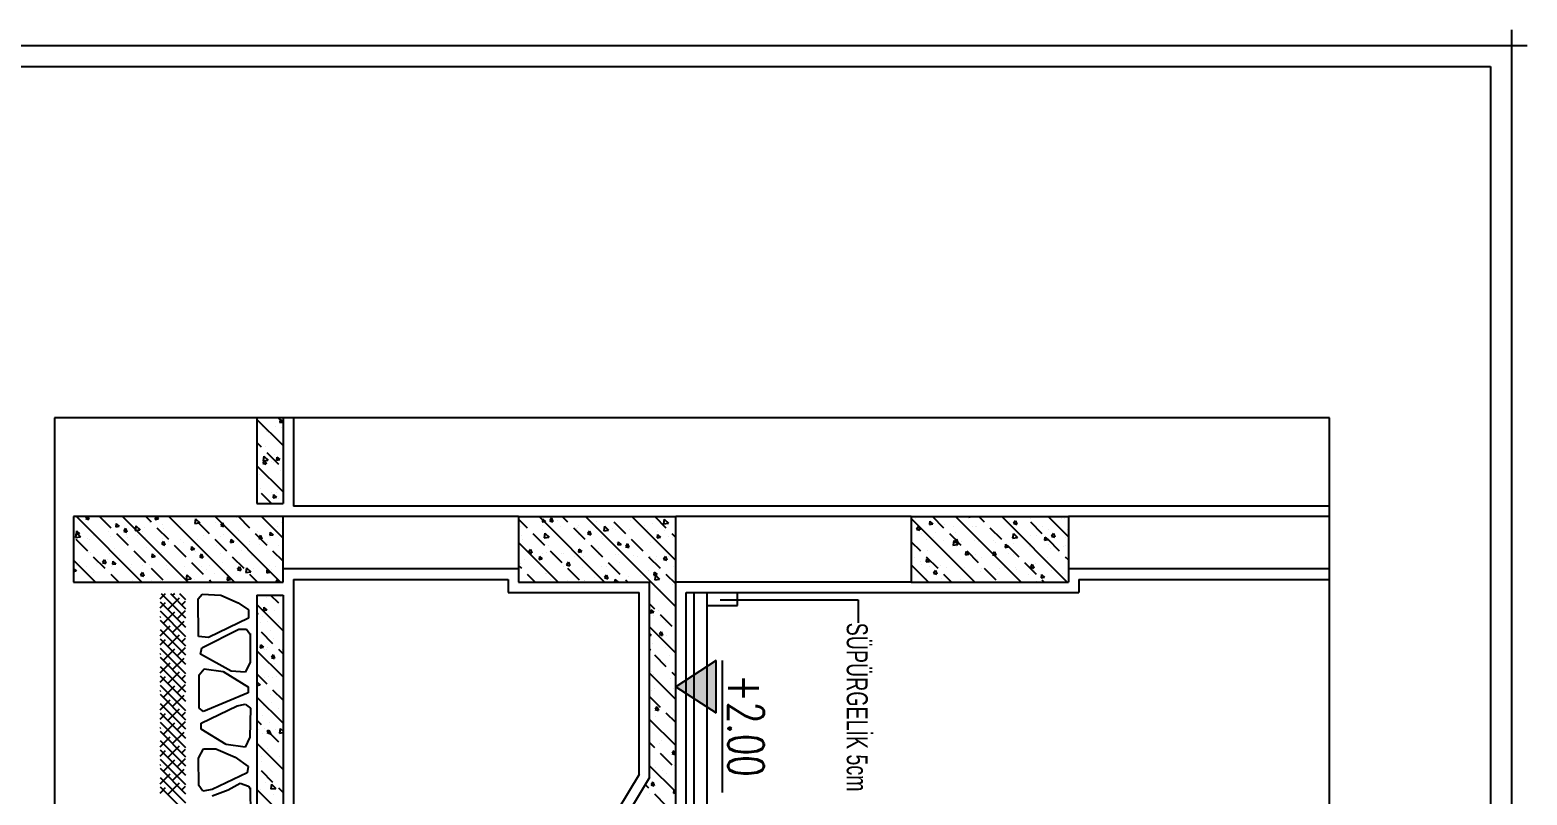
# Model space of a CAD drawing. Extents: x 3907.4 to 3911.57, y -3054.42 to -3053.7.
# Drawn here: x 3911.2823 to 3911.5683, y -3054.2063 to -3054.0601 of the extents above; entities that cross this region are included whole.
import ezdxf
from ezdxf.enums import TextEntityAlignment as Align

# ---------------------------------------------------------------- set-up
doc = ezdxf.new("R2010")
doc.units = 0
doc.header["$LTSCALE"] = 2
doc.header["$MEASUREMENT"] = 0
doc.linetypes.add('ACAD_ISO07W100', pattern=[3.5, 0.5, -3])
for name, color, linetype in [('DUVAR', 7, 'CONTINUOUS'), ('OLÇÜ', 6, 'CONTINUOUS'), ('SıVA', 6, 'CONTINUOUS'), ('TARAMA', 9, 'CONTINUOUS'), ('TEXT', 11, 'CONTINUOUS')]:
    doc.layers.add(name, color=color, linetype=linetype)
doc.styles.add('KAPı-PEN', font='simplex.shx', dxfattribs={"width": 0.7, "height": 10})
doc.styles.add('MAHAL', font='stylu.ttf', dxfattribs={"width": 0.7, "height": 20})

msp = doc.modelspace()

# ---------------------------------------------------------------- hatches: boundary and pattern name
at = {"layer": 'TEXT'}
msp.add_hatch(color=3, dxfattribs=at).paths.add_polyline_path([(3911.41338, -3054.19057), (3911.41338, -3054.18057), (3911.40567, -3054.18557)])

# ---------------------------------------------------------------- linework, layer by layer
at = {"layer": 'DUVAR', "color": 4}
for p, q in [((3911.32567, -3054.13418), (3911.32567, -3054.15057)), ((3911.33067, -3054.13418), (3911.33067, -3054.15057)), ((3911.32567, -3054.15057), (3911.33067, -3054.15057)), ((3911.33067, -3054.15307), (3911.29067, -3054.15307)), ((3911.29067, -3054.15307), (3911.29067, -3054.16557)), ((3911.33067, -3054.16557), (3911.33067, -3054.15307)), ((3911.37567, -3054.15307), (3911.37567, -3054.16557)), ((3911.37567, -3054.15307), (3911.40567, -3054.15307)), ((3911.40567, -3054.21807), (3911.40567, -3054.15307)), ((3911.45067, -3054.15307), (3911.45067, -3054.16557)), ((3911.45067, -3054.15307), (3911.48067, -3054.15307)), ((3911.48067, -3054.15307), (3911.48067, -3054.16557)), ((3911.29067, -3054.16557), (3911.33067, -3054.16557)), ((3911.37567, -3054.16557), (3911.40067, -3054.16557)), ((3911.40067, -3054.20292), (3911.40067, -3054.16557)), ((3911.45067, -3054.16557), (3911.48067, -3054.16557)), ((3911.32567, -3054.16807), (3911.32567, -3054.31307)), ((3911.32567, -3054.16807), (3911.33067, -3054.16807)), ((3911.33067, -3054.16807), (3911.33067, -3054.31307)), ((3911.40067, -3054.20292), (3911.3324, -3054.31557))]:
    msp.add_line(p, q, dxfattribs=at)
at = {"layer": 'DUVAR'}
for p, q in [((3911.37567, -3054.15307), (3911.33067, -3054.15307)), ((3911.45067, -3054.15307), (3911.40567, -3054.15307)), ((3911.53054, -3054.15307), (3911.48067, -3054.15307)), ((3911.37567, -3054.16307), (3911.33067, -3054.16307)), ((3911.53054, -3054.16307), (3911.48067, -3054.16307)), ((3911.45067, -3054.16557), (3911.40567, -3054.16557))]:
    msp.add_line(p, q, dxfattribs=at)
at = {"layer": 'DUVAR', "color": 3}
msp.add_line((3911.40917, -3054.22207), (3911.40917, -3054.16757), dxfattribs=at)
at = {"layer": 'DUVAR', "color": 2}
msp.add_line((3911.41167, -3054.22407), (3911.41167, -3054.16757), dxfattribs=at)
at = {"layer": 'OLÇÜ', "color": 6}
for p, q in [((3911.33067, -3054.13951), (3911.32567, -3054.13451)), ((3911.33067, -3054.13509), (3911.32976, -3054.13418)), ((3911.32653, -3054.1398), (3911.32567, -3054.13893)), ((3911.32985, -3054.14311), (3911.32764, -3054.1409)), ((3911.33067, -3054.14835), (3911.32567, -3054.14335)), ((3911.32847, -3054.15057), (3911.32653, -3054.14863)), ((3911.30369, -3054.16557), (3911.29119, -3054.15307)), ((3911.29781, -3054.15526), (3911.29561, -3054.15307)), ((3911.31253, -3054.16557), (3911.30003, -3054.15307)), ((3911.30554, -3054.15416), (3911.30445, -3054.15307)), ((3911.30885, -3054.15747), (3911.30664, -3054.15526)), ((3911.32137, -3054.16557), (3911.30887, -3054.15307)), ((3911.31659, -3054.15637), (3911.31438, -3054.15416)), ((3911.33021, -3054.16557), (3911.31771, -3054.15307)), ((3911.32432, -3054.15526), (3911.32213, -3054.15307)), ((3911.33067, -3054.15719), (3911.32655, -3054.15307)), ((3911.37736, -3054.15526), (3911.37567, -3054.15357)), ((3911.39208, -3054.16557), (3911.37958, -3054.15307)), ((3911.38509, -3054.15416), (3911.384, -3054.15307)), ((3911.3884, -3054.15747), (3911.38619, -3054.15526)), ((3911.40567, -3054.17032), (3911.38842, -3054.15307)), ((3911.39614, -3054.15637), (3911.39393, -3054.15416)), ((3911.40567, -3054.16148), (3911.39726, -3054.15307)), ((3911.40387, -3054.15526), (3911.40168, -3054.15307)), ((3911.46279, -3054.16557), (3911.45067, -3054.15344)), ((3911.4569, -3054.15526), (3911.45471, -3054.15307)), ((3911.47163, -3054.16557), (3911.45913, -3054.15307)), ((3911.46464, -3054.15416), (3911.46355, -3054.15307)), ((3911.46795, -3054.15747), (3911.46574, -3054.15526)), ((3911.48047, -3054.16557), (3911.46797, -3054.15307)), ((3911.47569, -3054.15637), (3911.47348, -3054.15416)), ((3911.48067, -3054.15693), (3911.47681, -3054.15307)), ((3911.29339, -3054.15968), (3911.29118, -3054.15747)), ((3911.30112, -3054.15858), (3911.29891, -3054.15637)), ((3911.31217, -3054.16079), (3911.30996, -3054.15858)), ((3911.3199, -3054.15968), (3911.31769, -3054.15747)), ((3911.32764, -3054.15858), (3911.32543, -3054.15637)), ((3911.38324, -3054.16557), (3911.37567, -3054.15799)), ((3911.38067, -3054.15858), (3911.37846, -3054.15637)), ((3911.39172, -3054.16079), (3911.38951, -3054.15858)), ((3911.39945, -3054.15968), (3911.39724, -3054.15747)), ((3911.40567, -3054.15706), (3911.40498, -3054.15637)), ((3911.45249, -3054.15968), (3911.45067, -3054.15786)), ((3911.46022, -3054.15858), (3911.45801, -3054.15637)), ((3911.47127, -3054.16079), (3911.46906, -3054.15858)), ((3911.479, -3054.15968), (3911.47679, -3054.15747)), ((3911.29485, -3054.16557), (3911.29067, -3054.16138)), ((3911.2967, -3054.163), (3911.29449, -3054.16079)), ((3911.30443, -3054.16189), (3911.30223, -3054.15968)), ((3911.32322, -3054.163), (3911.32101, -3054.16079)), ((3911.33067, -3054.16161), (3911.32874, -3054.15968)), ((3911.38398, -3054.16189), (3911.38177, -3054.15968)), ((3911.40277, -3054.163), (3911.40056, -3054.16079)), ((3911.4558, -3054.163), (3911.45359, -3054.16079)), ((3911.46353, -3054.16189), (3911.46132, -3054.15968)), ((3911.48067, -3054.16135), (3911.48011, -3054.16079)), ((3911.29927, -3054.16557), (3911.29781, -3054.1641)), ((3911.30775, -3054.16521), (3911.30554, -3054.163)), ((3911.31548, -3054.1641), (3911.31327, -3054.16189)), ((3911.32579, -3054.16557), (3911.32432, -3054.1641)), ((3911.37625, -3054.163), (3911.37567, -3054.16241)), ((3911.37882, -3054.16557), (3911.37736, -3054.1641)), ((3911.3873, -3054.16521), (3911.38509, -3054.163)), ((3911.39503, -3054.1641), (3911.39282, -3054.16189)), ((3911.40567, -3054.1659), (3911.40387, -3054.1641)), ((3911.45395, -3054.16557), (3911.45067, -3054.16228)), ((3911.45837, -3054.16557), (3911.4569, -3054.1641)), ((3911.46685, -3054.16521), (3911.46464, -3054.163)), ((3911.47458, -3054.1641), (3911.47237, -3054.16189)), ((3911.31695, -3054.16557), (3911.31659, -3054.16521)), ((3911.3965, -3054.16557), (3911.39614, -3054.16521)), ((3911.47605, -3054.16557), (3911.47569, -3054.16521)), ((3911.33067, -3054.17487), (3911.32567, -3054.16987)), ((3911.32985, -3054.16963), (3911.32829, -3054.16807)), ((3911.40166, -3054.17073), (3911.40067, -3054.16974)), ((3911.40498, -3054.17405), (3911.40277, -3054.17184)), ((3911.32874, -3054.17736), (3911.32653, -3054.17515)), ((3911.40567, -3054.17916), (3911.40067, -3054.17416)), ((3911.33067, -3054.17929), (3911.32985, -3054.17847)), ((3911.33067, -3054.18371), (3911.32567, -3054.17871)), ((3911.40387, -3054.18178), (3911.40166, -3054.17957)), ((3911.32764, -3054.18509), (3911.32567, -3054.18312)), ((3911.40567, -3054.18799), (3911.40067, -3054.18299)), ((3911.40567, -3054.18357), (3911.40498, -3054.18288)), ((3911.33067, -3054.18812), (3911.32874, -3054.1862)), ((3911.33067, -3054.19254), (3911.32567, -3054.18754)), ((3911.40277, -3054.18951), (3911.40067, -3054.18741)), ((3911.32653, -3054.19283), (3911.32567, -3054.19196)), ((3911.40567, -3054.19683), (3911.40067, -3054.19183)), ((3911.40567, -3054.19241), (3911.40387, -3054.19062)), ((3911.32985, -3054.19614), (3911.32764, -3054.19393)), ((3911.33067, -3054.20138), (3911.32567, -3054.19638)), ((3911.40166, -3054.19725), (3911.40067, -3054.19625)), ((3911.40498, -3054.20056), (3911.40277, -3054.19835)), ((3911.40567, -3054.20567), (3911.40067, -3054.20067)), ((3911.32874, -3054.20388), (3911.32653, -3054.20167)), ((3911.40056, -3054.20498), (3911.39985, -3054.20427)), ((3911.33067, -3054.21022), (3911.32567, -3054.20522)), ((3911.33067, -3054.2058), (3911.32985, -3054.20498)), ((3911.40387, -3054.2083), (3911.40166, -3054.20609))]:
    msp.add_line(p, q, dxfattribs=at)
at = {"layer": 'OLÇÜ'}
for p, q in [((3911.41167, -3054.17007), (3911.4175, -3054.17007)), ((3911.4175, -3054.17007), (3911.4175, -3054.16757))]:
    msp.add_line(p, q, dxfattribs=at)
at = {"layer": 'SıVA'}
for p, q in [((3911.33267, -3054.13418), (3911.33267, -3054.15107)), ((3911.47367, -3054.15107), (3911.33267, -3054.15107)), ((3911.53054, -3054.15107), (3911.47367, -3054.15107)), ((3911.33267, -3054.16507), (3911.33267, -3054.31126)), ((3911.33267, -3054.16507), (3911.37367, -3054.16507)), ((3911.37367, -3054.16507), (3911.37367, -3054.16757)), ((3911.48267, -3054.16507), (3911.53054, -3054.16507)), ((3911.48267, -3054.16507), (3911.48267, -3054.16757)), ((3911.37367, -3054.16757), (3911.39867, -3054.16757)), ((3911.39867, -3054.20236), (3911.39867, -3054.16757)), ((3911.40767, -3054.16757), (3911.44867, -3054.16757)), ((3911.40767, -3054.22007), (3911.40767, -3054.16757)), ((3911.44867, -3054.16757), (3911.48267, -3054.16757)), ((3911.39867, -3054.20236), (3911.33267, -3054.31126))]:
    msp.add_line(p, q, dxfattribs=at)
at = {"layer": 'TARAMA', "linetype": 'ACAD_ISO07W100', "ltscale": 1.5}
for p, q in [((3911.53054, -3054.13418), (3911.28701, -3054.13418)), ((3911.28701, -3054.13418), (3911.28701, -3054.34022)), ((3911.53054, -3054.34022), (3911.53054, -3054.13418))]:
    msp.add_line(p, q, dxfattribs=at)
at = {"layer": 'TARAMA', "color": 2}
for p, q in [((3911.32921, -3054.13577), (3911.32921, -3054.13577)), ((3911.3301, -3054.13452), (3911.33005, -3054.13511)), ((3911.33005, -3054.13511), (3911.33067, -3054.135)), ((3911.3301, -3054.13452), (3911.33067, -3054.13499)), ((3911.32675, -3054.13584), (3911.32675, -3054.13584)), ((3911.32742, -3054.13678), (3911.32742, -3054.13678)), ((3911.32825, -3054.13766), (3911.32825, -3054.13766)), ((3911.33037, -3054.13597), (3911.33037, -3054.13597)), ((3911.32725, -3054.13963), (3911.32725, -3054.13963)), ((3911.32898, -3054.14111), (3911.32898, -3054.14111)), ((3911.33033, -3054.139), (3911.33033, -3054.139)), ((3911.32681, -3054.14283), (3911.32742, -3054.14303)), ((3911.32715, -3054.14233), (3911.32682, -3054.14283)), ((3911.32684, -3054.1424), (3911.32779, -3054.14229)), ((3911.32698, -3054.14151), (3911.32685, -3054.1424)), ((3911.32698, -3054.14151), (3911.3278, -3054.14228)), ((3911.32715, -3054.14233), (3911.32742, -3054.14303)), ((3911.32842, -3054.14262), (3911.32842, -3054.14262)), ((3911.32889, -3054.14271), (3911.32889, -3054.14271)), ((3911.32948, -3054.14169), (3911.32942, -3054.14229)), ((3911.32942, -3054.14229), (3911.33005, -3054.14217)), ((3911.32948, -3054.14169), (3911.33005, -3054.14217)), ((3911.3301, -3054.14434), (3911.3301, -3054.14434)), ((3911.32622, -3054.14501), (3911.32622, -3054.14501)), ((3911.32808, -3054.14594), (3911.32808, -3054.14594)), ((3911.32876, -3054.14645), (3911.32876, -3054.14645)), ((3911.32631, -3054.14778), (3911.32631, -3054.14778)), ((3911.32841, -3054.14844), (3911.32841, -3054.14844)), ((3911.32879, -3054.14946), (3911.32942, -3054.14934)), ((3911.32885, -3054.14886), (3911.3288, -3054.14946)), ((3911.32885, -3054.14886), (3911.32942, -3054.14934)), ((3911.32942, -3054.14845), (3911.32942, -3054.14845)), ((3911.32964, -3054.1479), (3911.32964, -3054.1479)), ((3911.32988, -3054.14968), (3911.32988, -3054.14968)), ((3911.29124, -3054.1558), (3911.29119, -3054.1564)), ((3911.29124, -3054.1558), (3911.29181, -3054.15628)), ((3911.29243, -3054.15419), (3911.29243, -3054.15419)), ((3911.29323, -3054.15307), (3911.29298, -3054.15343)), ((3911.29298, -3054.15344), (3911.29359, -3054.15364)), ((3911.29337, -3054.15307), (3911.29359, -3054.15364)), ((3911.29673, -3054.15377), (3911.29673, -3054.15377)), ((3911.2984, -3054.1546), (3911.2984, -3054.1546)), ((3911.29862, -3054.15388), (3911.29862, -3054.15388)), ((3911.29876, -3054.15441), (3911.29871, -3054.15501)), ((3911.29871, -3054.15501), (3911.29933, -3054.15489)), ((3911.29876, -3054.15441), (3911.29934, -3054.15489)), ((3911.30057, -3054.15537), (3911.30024, -3054.15587)), ((3911.30057, -3054.15537), (3911.30084, -3054.15607)), ((3911.30254, -3054.15483), (3911.3024, -3054.15572)), ((3911.3024, -3054.15572), (3911.30334, -3054.15561)), ((3911.30254, -3054.15483), (3911.30335, -3054.15561)), ((3911.30412, -3054.15524), (3911.30412, -3054.15524)), ((3911.3051, -3054.15422), (3911.3051, -3054.15422)), ((3911.30628, -3054.15307), (3911.30623, -3054.15362)), ((3911.30623, -3054.15362), (3911.30686, -3054.15351)), ((3911.30634, -3054.15307), (3911.30686, -3054.15351)), ((3911.3077, -3054.15459), (3911.3077, -3054.15459)), ((3911.30774, -3054.15537), (3911.30774, -3054.15537)), ((3911.31106, -3054.15463), (3911.31106, -3054.15463)), ((3911.31393, -3054.1535), (3911.31379, -3054.15439)), ((3911.31379, -3054.15439), (3911.31474, -3054.15428)), ((3911.31393, -3054.1535), (3911.31474, -3054.15428)), ((3911.31415, -3054.15443), (3911.31415, -3054.15443)), ((3911.31479, -3054.15432), (3911.31479, -3054.15432)), ((3911.31776, -3054.15425), (3911.31776, -3054.15425)), ((3911.31811, -3054.15319), (3911.31811, -3054.15319)), ((3911.31824, -3054.15316), (3911.31824, -3054.15316)), ((3911.3191, -3054.15427), (3911.31876, -3054.15476)), ((3911.31876, -3054.15477), (3911.31937, -3054.15497)), ((3911.3191, -3054.15427), (3911.31937, -3054.15497)), ((3911.32185, -3054.15329), (3911.32185, -3054.15329)), ((3911.32218, -3054.15579), (3911.32218, -3054.15579)), ((3911.32372, -3054.15466), (3911.32372, -3054.15466)), ((3911.32965, -3054.15502), (3911.32965, -3054.15502)), ((3911.33042, -3054.15428), (3911.33042, -3054.15428)), ((3911.37604, -3054.15493), (3911.37604, -3054.15493)), ((3911.37695, -3054.15474), (3911.37695, -3054.15474)), ((3911.38017, -3054.15545), (3911.38017, -3054.15545)), ((3911.38019, -3054.15409), (3911.38082, -3054.15398)), ((3911.38025, -3054.15349), (3911.3802, -3054.15409)), ((3911.38025, -3054.15349), (3911.38082, -3054.15398)), ((3911.38028, -3054.15486), (3911.38028, -3054.15486)), ((3911.38107, -3054.1544), (3911.38107, -3054.1544)), ((3911.38152, -3054.15335), (3911.38152, -3054.15335)), ((3911.38194, -3054.15339), (3911.3816, -3054.15389)), ((3911.3816, -3054.15389), (3911.38221, -3054.15409)), ((3911.38194, -3054.15339), (3911.38221, -3054.15409)), ((3911.38309, -3054.15387), (3911.38309, -3054.15387)), ((3911.38361, -3054.15498), (3911.38361, -3054.15498)), ((3911.38663, -3054.15529), (3911.38663, -3054.15529)), ((3911.38694, -3054.1551), (3911.38694, -3054.1551)), ((3911.38704, -3054.15481), (3911.38704, -3054.15481)), ((3911.39027, -3054.15522), (3911.39027, -3054.15522)), ((3911.39048, -3054.15535), (3911.39048, -3054.15535)), ((3911.39059, -3054.15405), (3911.39059, -3054.15405)), ((3911.39205, -3054.1549), (3911.39191, -3054.15579)), ((3911.39191, -3054.15579), (3911.39286, -3054.15568)), ((3911.39205, -3054.1549), (3911.39286, -3054.15567)), ((3911.39359, -3054.15535), (3911.39359, -3054.15535)), ((3911.39374, -3054.15443), (3911.39374, -3054.15443)), ((3911.3941, -3054.15547), (3911.3941, -3054.15547)), ((3911.39692, -3054.15547), (3911.39692, -3054.15547)), ((3911.39705, -3054.15389), (3911.39705, -3054.15389)), ((3911.3997, -3054.15484), (3911.3997, -3054.15484)), ((3911.40025, -3054.15559), (3911.40025, -3054.15559)), ((3911.40115, -3054.15442), (3911.40115, -3054.15442)), ((3911.40345, -3054.15357), (3911.40331, -3054.15446)), ((3911.40331, -3054.15446), (3911.40426, -3054.15435)), ((3911.40345, -3054.15357), (3911.40426, -3054.15435)), ((3911.40358, -3054.15571), (3911.40358, -3054.15571)), ((3911.4046, -3054.15326), (3911.4046, -3054.15326)), ((3911.45139, -3054.15343), (3911.45139, -3054.15343)), ((3911.45203, -3054.15495), (3911.45169, -3054.15545)), ((3911.45169, -3054.15545), (3911.4523, -3054.15565)), ((3911.45203, -3054.15495), (3911.4523, -3054.15565)), ((3911.454, -3054.15421), (3911.454, -3054.15421)), ((3911.45421, -3054.15396), (3911.45416, -3054.15456)), ((3911.45416, -3054.15456), (3911.45478, -3054.15445)), ((3911.45421, -3054.15396), (3911.45479, -3054.15445)), ((3911.45705, -3054.15457), (3911.45705, -3054.15457)), ((3911.45878, -3054.15491), (3911.45878, -3054.15491)), ((3911.46169, -3054.15307), (3911.46168, -3054.15317)), ((3911.46168, -3054.15318), (3911.46226, -3054.15307)), ((3911.4624, -3054.15503), (3911.4624, -3054.15503)), ((3911.46302, -3054.15499), (3911.46302, -3054.15499)), ((3911.46307, -3054.15492), (3911.46307, -3054.15492)), ((3911.46945, -3054.15398), (3911.46945, -3054.15398)), ((3911.46953, -3054.15476), (3911.46953, -3054.15476)), ((3911.46971, -3054.1546), (3911.46971, -3054.1546)), ((3911.47056, -3054.15385), (3911.47022, -3054.15435)), ((3911.47022, -3054.15435), (3911.47083, -3054.15455)), ((3911.47056, -3054.15385), (3911.47083, -3054.15455)), ((3911.47278, -3054.15313), (3911.47278, -3054.15313)), ((3911.47349, -3054.15352), (3911.47349, -3054.15352)), ((3911.47568, -3054.15502), (3911.47568, -3054.15502)), ((3911.47611, -3054.15325), (3911.47611, -3054.15325)), ((3911.47684, -3054.15545), (3911.47684, -3054.15545)), ((3911.47944, -3054.15337), (3911.47944, -3054.15337)), ((3911.47994, -3054.15336), (3911.47994, -3054.15336)), ((3911.48046, -3054.15558), (3911.48046, -3054.15558)), ((3911.29114, -3054.15616), (3911.291, -3054.15704)), ((3911.291, -3054.15705), (3911.29195, -3054.15693)), ((3911.29104, -3054.15663), (3911.29104, -3054.15663)), ((3911.29114, -3054.15616), (3911.29195, -3054.15693)), ((3911.29118, -3054.1564), (3911.29181, -3054.15628)), ((3911.29331, -3054.15723), (3911.29331, -3054.15723)), ((3911.29362, -3054.15745), (3911.29362, -3054.15745)), ((3911.29437, -3054.15675), (3911.29437, -3054.15675)), ((3911.29728, -3054.15599), (3911.29728, -3054.15599)), ((3911.2977, -3054.15687), (3911.2977, -3054.15687)), ((3911.30023, -3054.15587), (3911.30084, -3054.15607)), ((3911.30068, -3054.1564), (3911.30068, -3054.1564)), ((3911.30102, -3054.15699), (3911.30102, -3054.15699)), ((3911.3029, -3054.15662), (3911.3029, -3054.15662)), ((3911.30373, -3054.15583), (3911.30373, -3054.15583)), ((3911.30435, -3054.15711), (3911.30435, -3054.15711)), ((3911.30748, -3054.1583), (3911.30809, -3054.1585)), ((3911.30782, -3054.1578), (3911.30749, -3054.1583)), ((3911.30768, -3054.15723), (3911.30768, -3054.15723)), ((3911.30782, -3054.1578), (3911.30809, -3054.1585)), ((3911.30807, -3054.15787), (3911.30807, -3054.15787)), ((3911.30881, -3054.15782), (3911.30881, -3054.15782)), ((3911.31101, -3054.15736), (3911.31101, -3054.15736)), ((3911.31168, -3054.158), (3911.31168, -3054.158)), ((3911.31434, -3054.15748), (3911.31434, -3054.15748)), ((3911.31556, -3054.15665), (3911.31556, -3054.15665)), ((3911.31767, -3054.1576), (3911.31767, -3054.1576)), ((3911.31789, -3054.15852), (3911.31789, -3054.15852)), ((3911.31874, -3054.15695), (3911.31874, -3054.15695)), ((3911.31923, -3054.15642), (3911.31923, -3054.15642)), ((3911.32064, -3054.15802), (3911.32127, -3054.1579)), ((3911.3207, -3054.15742), (3911.32065, -3054.15802)), ((3911.3207, -3054.15742), (3911.32127, -3054.1579)), ((3911.321, -3054.15772), (3911.321, -3054.15772)), ((3911.32433, -3054.15784), (3911.32433, -3054.15784)), ((3911.32434, -3054.15836), (3911.32434, -3054.15836)), ((3911.3258, -3054.15592), (3911.3258, -3054.15592)), ((3911.32601, -3054.1572), (3911.32662, -3054.1574)), ((3911.32635, -3054.1567), (3911.32602, -3054.1572)), ((3911.32613, -3054.15842), (3911.32613, -3054.15842)), ((3911.32635, -3054.1567), (3911.32662, -3054.1574)), ((3911.32766, -3054.15796), (3911.32766, -3054.15796)), ((3911.32822, -3054.15603), (3911.32817, -3054.15663)), ((3911.32817, -3054.15663), (3911.32879, -3054.15652)), ((3911.32822, -3054.15603), (3911.3288, -3054.15652)), ((3911.32823, -3054.15668), (3911.32823, -3054.15668)), ((3911.32831, -3054.15712), (3911.32831, -3054.15712)), ((3911.32974, -3054.15855), (3911.32974, -3054.15855)), ((3911.37621, -3054.1567), (3911.37621, -3054.1567)), ((3911.37637, -3054.15743), (3911.37637, -3054.15743)), ((3911.37888, -3054.15679), (3911.37888, -3054.15679)), ((3911.37998, -3054.15756), (3911.37998, -3054.15756)), ((3911.38051, -3054.15711), (3911.38146, -3054.157)), ((3911.38066, -3054.15622), (3911.38052, -3054.15711)), ((3911.38066, -3054.15622), (3911.38147, -3054.157)), ((3911.38704, -3054.1565), (3911.38704, -3054.1565)), ((3911.38885, -3054.15632), (3911.38946, -3054.15653)), ((3911.38919, -3054.15583), (3911.38886, -3054.15632)), ((3911.38919, -3054.15583), (3911.38946, -3054.15653)), ((3911.39154, -3054.15682), (3911.39154, -3054.15682)), ((3911.39171, -3054.15728), (3911.39171, -3054.15728)), ((3911.39443, -3054.15798), (3911.39443, -3054.15798)), ((3911.39466, -3054.15789), (3911.39461, -3054.15849)), ((3911.39461, -3054.15849), (3911.39524, -3054.15837)), ((3911.39466, -3054.15789), (3911.39524, -3054.15837)), ((3911.39644, -3054.15826), (3911.39611, -3054.15876)), ((3911.39644, -3054.15826), (3911.39671, -3054.15896)), ((3911.39804, -3054.15811), (3911.39804, -3054.15811)), ((3911.40079, -3054.15799), (3911.40079, -3054.15799)), ((3911.40213, -3054.15588), (3911.40213, -3054.15588)), ((3911.40219, -3054.1565), (3911.40213, -3054.1571)), ((3911.40213, -3054.1571), (3911.40276, -3054.15699)), ((3911.40219, -3054.1565), (3911.40276, -3054.15699)), ((3911.4042, -3054.15685), (3911.4042, -3054.15685)), ((3911.4051, -3054.15705), (3911.4051, -3054.15705)), ((3911.45265, -3054.15632), (3911.45265, -3054.15632)), ((3911.45352, -3054.15753), (3911.45352, -3054.15753)), ((3911.45485, -3054.15697), (3911.45485, -3054.15697)), ((3911.45534, -3054.15606), (3911.45534, -3054.15606)), ((3911.45684, -3054.15766), (3911.45684, -3054.15766)), ((3911.45863, -3054.1585), (3911.45958, -3054.15839)), ((3911.45877, -3054.15761), (3911.45864, -3054.1585)), ((3911.45877, -3054.15761), (3911.45959, -3054.15839)), ((3911.45894, -3054.15788), (3911.45955, -3054.15808)), ((3911.45928, -3054.15738), (3911.45895, -3054.15788)), ((3911.45911, -3054.15616), (3911.45911, -3054.15616)), ((3911.45928, -3054.15738), (3911.45955, -3054.15808)), ((3911.46017, -3054.15778), (3911.46017, -3054.15778)), ((3911.46273, -3054.15754), (3911.46273, -3054.15754)), ((3911.4635, -3054.1579), (3911.4635, -3054.1579)), ((3911.46419, -3054.15815), (3911.46419, -3054.15815)), ((3911.46634, -3054.15766), (3911.46634, -3054.15766)), ((3911.46683, -3054.15802), (3911.46683, -3054.15802)), ((3911.46752, -3054.157), (3911.46752, -3054.157)), ((3911.46863, -3054.15836), (3911.46858, -3054.15896)), ((3911.46863, -3054.15836), (3911.4692, -3054.15884)), ((3911.47017, -3054.15629), (3911.47003, -3054.15718)), ((3911.47003, -3054.15718), (3911.47098, -3054.15707)), ((3911.47016, -3054.15814), (3911.47016, -3054.15814)), ((3911.47017, -3054.15629), (3911.47098, -3054.15707)), ((3911.4734, -3054.15661), (3911.4734, -3054.15661)), ((3911.47349, -3054.15826), (3911.47349, -3054.15826)), ((3911.47461, -3054.15675), (3911.47461, -3054.15675)), ((3911.47609, -3054.15757), (3911.47672, -3054.15746)), ((3911.47615, -3054.15697), (3911.4761, -3054.15757)), ((3911.47615, -3054.15697), (3911.47672, -3054.15746)), ((3911.47682, -3054.15839), (3911.47682, -3054.15839)), ((3911.47747, -3054.15678), (3911.47808, -3054.15698)), ((3911.47781, -3054.15628), (3911.47748, -3054.15678)), ((3911.47781, -3054.15628), (3911.47808, -3054.15698)), ((3911.48015, -3054.15851), (3911.48015, -3054.15851)), ((3911.48018, -3054.15703), (3911.48018, -3054.15703)), ((3911.29343, -3054.16002), (3911.29343, -3054.16002)), ((3911.29395, -3054.15996), (3911.29395, -3054.15996)), ((3911.29655, -3054.16134), (3911.29621, -3054.16184)), ((3911.29655, -3054.16134), (3911.29681, -3054.16204)), ((3911.29705, -3054.16133), (3911.29705, -3054.16133)), ((3911.29756, -3054.16008), (3911.29756, -3054.16008)), ((3911.29839, -3054.15922), (3911.29839, -3054.15922)), ((3911.2994, -3054.16044), (3911.2994, -3054.16044)), ((3911.3035, -3054.16117), (3911.3035, -3054.16117)), ((3911.30462, -3054.15903), (3911.30462, -3054.15903)), ((3911.30566, -3054.1602), (3911.3056, -3054.16079)), ((3911.3056, -3054.1608), (3911.30623, -3054.16068)), ((3911.30566, -3054.1602), (3911.30623, -3054.16068)), ((3911.3061, -3054.16005), (3911.3061, -3054.16005)), ((3911.30747, -3054.15993), (3911.30747, -3054.15993)), ((3911.31201, -3054.1605), (3911.31201, -3054.1605)), ((3911.31206, -3054.16046), (3911.31206, -3054.16046)), ((3911.31312, -3054.15941), (3911.31375, -3054.15929)), ((3911.31318, -3054.15881), (3911.31313, -3054.15941)), ((3911.31318, -3054.15881), (3911.31375, -3054.15929)), ((3911.31392, -3054.15977), (3911.31392, -3054.15977)), ((3911.31507, -3054.16024), (3911.31474, -3054.16073)), ((3911.31474, -3054.16073), (3911.31534, -3054.16094)), ((3911.31507, -3054.16024), (3911.31534, -3054.16094)), ((3911.31562, -3054.16063), (3911.31562, -3054.16063)), ((3911.31876, -3054.16008), (3911.31876, -3054.16008)), ((3911.32268, -3054.15958), (3911.32268, -3054.15958)), ((3911.32473, -3054.16049), (3911.32473, -3054.16049)), ((3911.32942, -3054.16035), (3911.32942, -3054.16035)), ((3911.33007, -3054.16105), (3911.33007, -3054.16105)), ((3911.37686, -3054.16122), (3911.37686, -3054.16122)), ((3911.37757, -3054.15986), (3911.37818, -3054.16006)), ((3911.37791, -3054.15936), (3911.37758, -3054.15986)), ((3911.37759, -3054.15979), (3911.37759, -3054.15979)), ((3911.37791, -3054.15936), (3911.37818, -3054.16006)), ((3911.37956, -3054.16127), (3911.38019, -3054.16115)), ((3911.37962, -3054.16067), (3911.37957, -3054.16126)), ((3911.37962, -3054.16067), (3911.38019, -3054.16115)), ((3911.37995, -3054.16079), (3911.37995, -3054.16079)), ((3911.38031, -3054.16006), (3911.38031, -3054.16006)), ((3911.38092, -3054.15991), (3911.38092, -3054.15991)), ((3911.38129, -3054.15868), (3911.38129, -3054.15868)), ((3911.38207, -3054.16023), (3911.38207, -3054.16023)), ((3911.38392, -3054.16019), (3911.38392, -3054.16019)), ((3911.38425, -3054.16003), (3911.38425, -3054.16003)), ((3911.3864, -3054.16063), (3911.3864, -3054.16063)), ((3911.38714, -3054.15928), (3911.38709, -3054.15988)), ((3911.38709, -3054.15988), (3911.38771, -3054.15976)), ((3911.38714, -3054.15928), (3911.38772, -3054.15976)), ((3911.38758, -3054.16015), (3911.38758, -3054.16015)), ((3911.38804, -3054.16064), (3911.38804, -3054.16064)), ((3911.39037, -3054.15939), (3911.39037, -3054.15939)), ((3911.39091, -3054.16027), (3911.39091, -3054.16027)), ((3911.39098, -3054.15913), (3911.39098, -3054.15913)), ((3911.39423, -3054.1604), (3911.39423, -3054.1604)), ((3911.39474, -3054.16026), (3911.39474, -3054.16026)), ((3911.3961, -3054.15876), (3911.39671, -3054.15896)), ((3911.39682, -3054.15923), (3911.39682, -3054.15923)), ((3911.39756, -3054.16052), (3911.39756, -3054.16052)), ((3911.39837, -3054.16061), (3911.39837, -3054.16061)), ((3911.4007, -3054.16067), (3911.4007, -3054.16067)), ((3911.40089, -3054.16064), (3911.40089, -3054.16064)), ((3911.4019, -3054.16122), (3911.4019, -3054.16122)), ((3911.40198, -3054.16074), (3911.40198, -3054.16074)), ((3911.40369, -3054.16069), (3911.40336, -3054.16119)), ((3911.40336, -3054.16119), (3911.40396, -3054.16139)), ((3911.40369, -3054.16069), (3911.40396, -3054.16139)), ((3911.40422, -3054.16076), (3911.40422, -3054.16076)), ((3911.45135, -3054.16079), (3911.45135, -3054.16079)), ((3911.45222, -3054.15975), (3911.45222, -3054.15975)), ((3911.45358, -3054.16114), (3911.45353, -3054.16173)), ((3911.45358, -3054.16114), (3911.45416, -3054.16162)), ((3911.45377, -3054.15955), (3911.45377, -3054.15955)), ((3911.45805, -3054.16041), (3911.45805, -3054.16041)), ((3911.45888, -3054.1615), (3911.45888, -3054.1615)), ((3911.45928, -3054.15869), (3911.45928, -3054.15869)), ((3911.46111, -3054.15975), (3911.46105, -3054.16035)), ((3911.46105, -3054.16035), (3911.46168, -3054.16023)), ((3911.46111, -3054.15975), (3911.46168, -3054.16023)), ((3911.46285, -3054.16026), (3911.46285, -3054.16026)), ((3911.46322, -3054.16132), (3911.46322, -3054.16132)), ((3911.46402, -3054.16082), (3911.46402, -3054.16082)), ((3911.46619, -3054.16031), (3911.4668, -3054.16052)), ((3911.46653, -3054.15982), (3911.4662, -3054.16031)), ((3911.46653, -3054.15982), (3911.4668, -3054.16052)), ((3911.46667, -3054.16017), (3911.46667, -3054.16017)), ((3911.46857, -3054.15896), (3911.4692, -3054.15884)), ((3911.4693, -3054.1601), (3911.4693, -3054.1601)), ((3911.47028, -3054.16029), (3911.47028, -3054.16029)), ((3911.47071, -3054.16044), (3911.47071, -3054.16044)), ((3911.47327, -3054.15886), (3911.47327, -3054.15886)), ((3911.47668, -3054.16085), (3911.47668, -3054.16085)), ((3911.47734, -3054.15924), (3911.47734, -3054.15924)), ((3911.47972, -3054.1587), (3911.47972, -3054.1587)), ((3911.29067, -3054.16302), (3911.29119, -3054.16345)), ((3911.29067, -3054.16355), (3911.29118, -3054.16345)), ((3911.29124, -3054.16242), (3911.29124, -3054.16242)), ((3911.29179, -3054.16182), (3911.29179, -3054.16182)), ((3911.29309, -3054.16257), (3911.29309, -3054.16257)), ((3911.29445, -3054.16374), (3911.29445, -3054.16374)), ((3911.29512, -3054.16194), (3911.29512, -3054.16194)), ((3911.29621, -3054.16184), (3911.29681, -3054.16204)), ((3911.29789, -3054.16259), (3911.29789, -3054.16259)), ((3911.29813, -3054.16158), (3911.29808, -3054.16218)), ((3911.29808, -3054.16218), (3911.29871, -3054.16207)), ((3911.29813, -3054.16158), (3911.29871, -3054.16207)), ((3911.29845, -3054.16206), (3911.29845, -3054.16206)), ((3911.30151, -3054.16271), (3911.30151, -3054.16271)), ((3911.30177, -3054.16219), (3911.30177, -3054.16219)), ((3911.3038, -3054.16377), (3911.30346, -3054.16427)), ((3911.30346, -3054.16427), (3911.30406, -3054.16447)), ((3911.3038, -3054.16377), (3911.30407, -3054.16447)), ((3911.3039, -3054.16245), (3911.3039, -3054.16245)), ((3911.3051, -3054.16231), (3911.3051, -3054.16231)), ((3911.30843, -3054.16243), (3911.30843, -3054.16243)), ((3911.30856, -3054.16166), (3911.30856, -3054.16166)), ((3911.30859, -3054.16316), (3911.30859, -3054.16316)), ((3911.31176, -3054.16255), (3911.31176, -3054.16255)), ((3911.31228, -3054.16418), (3911.31214, -3054.16507)), ((3911.31228, -3054.16418), (3911.31309, -3054.16496)), ((3911.31251, -3054.16429), (3911.31251, -3054.16429)), ((3911.31509, -3054.16267), (3911.31509, -3054.16267)), ((3911.31595, -3054.16313), (3911.31595, -3054.16313)), ((3911.31656, -3054.16248), (3911.31656, -3054.16248)), ((3911.31766, -3054.16386), (3911.31766, -3054.16386)), ((3911.31842, -3054.16279), (3911.31842, -3054.16279)), ((3911.31901, -3054.16175), (3911.31901, -3054.16175)), ((3911.31957, -3054.16326), (3911.31957, -3054.16326)), ((3911.32175, -3054.16292), (3911.32175, -3054.16292)), ((3911.32233, -3054.16267), (3911.32199, -3054.16317)), ((3911.32199, -3054.16317), (3911.32259, -3054.16337)), ((3911.32233, -3054.16267), (3911.32259, -3054.16337)), ((3911.32353, -3054.16374), (3911.32448, -3054.16363)), ((3911.32367, -3054.16285), (3911.32354, -3054.16374)), ((3911.32367, -3054.16285), (3911.32448, -3054.16363)), ((3911.32412, -3054.1637), (3911.32412, -3054.1637)), ((3911.32508, -3054.16304), (3911.32508, -3054.16304)), ((3911.32662, -3054.16221), (3911.32662, -3054.16221)), ((3911.32759, -3054.16321), (3911.32754, -3054.1638)), ((3911.32754, -3054.16381), (3911.32817, -3054.16369)), ((3911.32759, -3054.16321), (3911.32817, -3054.16369)), ((3911.32808, -3054.16246), (3911.32808, -3054.16246)), ((3911.32841, -3054.16316), (3911.32841, -3054.16316)), ((3911.32923, -3054.16251), (3911.32923, -3054.16251)), ((3911.37598, -3054.16203), (3911.37598, -3054.16203)), ((3911.37988, -3054.16263), (3911.37988, -3054.16263)), ((3911.38081, -3054.16385), (3911.38081, -3054.16385)), ((3911.38107, -3054.16402), (3911.38107, -3054.16402)), ((3911.38425, -3054.16269), (3911.38425, -3054.16269)), ((3911.38516, -3054.16179), (3911.38483, -3054.16229)), ((3911.38483, -3054.16229), (3911.38543, -3054.1625)), ((3911.38516, -3054.16179), (3911.38543, -3054.16249)), ((3911.38787, -3054.16282), (3911.38787, -3054.16282)), ((3911.39149, -3054.16262), (3911.39149, -3054.16262)), ((3911.39242, -3054.16423), (3911.39208, -3054.16473)), ((3911.39242, -3054.16423), (3911.39269, -3054.16493)), ((3911.39254, -3054.16265), (3911.39254, -3054.16265)), ((3911.39492, -3054.16177), (3911.39492, -3054.16177)), ((3911.40056, -3054.16333), (3911.40056, -3054.16333)), ((3911.4015, -3054.16428), (3911.40213, -3054.16416)), ((3911.40156, -3054.16368), (3911.40151, -3054.16427)), ((3911.40156, -3054.16368), (3911.40213, -3054.16416)), ((3911.40179, -3054.16424), (3911.40165, -3054.16513)), ((3911.40179, -3054.16424), (3911.4026, -3054.16502)), ((3911.40231, -3054.16324), (3911.40231, -3054.16324)), ((3911.4052, -3054.16268), (3911.4052, -3054.16268)), ((3911.45083, -3054.16246), (3911.45083, -3054.16246)), ((3911.45243, -3054.16166), (3911.45243, -3054.16166)), ((3911.45255, -3054.16225), (3911.45255, -3054.16225)), ((3911.45353, -3054.16174), (3911.45416, -3054.16162)), ((3911.45416, -3054.16259), (3911.45416, -3054.16259)), ((3911.45526, -3054.16335), (3911.45492, -3054.16385)), ((3911.45492, -3054.16385), (3911.45552, -3054.16405)), ((3911.45526, -3054.16335), (3911.45552, -3054.16405)), ((3911.45586, -3054.1628), (3911.45586, -3054.1628)), ((3911.45617, -3054.16238), (3911.45617, -3054.16238)), ((3911.45748, -3054.16271), (3911.45748, -3054.16271)), ((3911.46081, -3054.16283), (3911.46081, -3054.16283)), ((3911.46396, -3054.16349), (3911.46396, -3054.16349)), ((3911.46414, -3054.16295), (3911.46414, -3054.16295)), ((3911.46717, -3054.16395), (3911.46717, -3054.16395)), ((3911.46747, -3054.16307), (3911.46747, -3054.16307)), ((3911.46852, -3054.16283), (3911.46852, -3054.16283)), ((3911.47061, -3054.1628), (3911.47061, -3054.1628)), ((3911.4708, -3054.16319), (3911.4708, -3054.16319)), ((3911.47304, -3054.1642), (3911.47304, -3054.1642)), ((3911.47378, -3054.16225), (3911.47345, -3054.16275)), ((3911.47345, -3054.16275), (3911.47405, -3054.16295)), ((3911.47378, -3054.16225), (3911.47405, -3054.16295)), ((3911.47413, -3054.16331), (3911.47413, -3054.16331)), ((3911.47423, -3054.16293), (3911.47423, -3054.16293)), ((3911.47438, -3054.16209), (3911.47438, -3054.16209)), ((3911.47552, -3054.16415), (3911.47547, -3054.16474)), ((3911.47552, -3054.16415), (3911.4761, -3054.16463)), ((3911.47746, -3054.16344), (3911.47746, -3054.16344)), ((3911.47949, -3054.16403), (3911.47949, -3054.16403)), ((3911.29817, -3054.16456), (3911.29817, -3054.16456)), ((3911.30088, -3054.1655), (3911.30087, -3054.16557)), ((3911.30088, -3054.1655), (3911.30095, -3054.16557)), ((3911.30184, -3054.16522), (3911.30184, -3054.16522)), ((3911.30545, -3054.16534), (3911.30545, -3054.16534)), ((3911.30724, -3054.16526), (3911.30724, -3054.16526)), ((3911.31214, -3054.16507), (3911.31309, -3054.16496)), ((3911.3137, -3054.1651), (3911.3137, -3054.1651)), ((3911.32007, -3054.16459), (3911.32002, -3054.16519)), ((3911.32002, -3054.16519), (3911.32064, -3054.16508)), ((3911.32007, -3054.16459), (3911.32065, -3054.16508)), ((3911.32958, -3054.1651), (3911.32926, -3054.16557)), ((3911.32958, -3054.1651), (3911.32976, -3054.16557)), ((3911.33057, -3054.16484), (3911.33057, -3054.16484)), ((3911.37834, -3054.16498), (3911.37834, -3054.16498)), ((3911.38167, -3054.1651), (3911.38167, -3054.1651)), ((3911.385, -3054.16523), (3911.385, -3054.16523)), ((3911.3882, -3054.16532), (3911.3882, -3054.16532)), ((3911.38833, -3054.16535), (3911.38833, -3054.16535)), ((3911.39014, -3054.16473), (3911.39014, -3054.16473)), ((3911.3904, -3054.16557), (3911.3904, -3054.16557)), ((3911.3904, -3054.16557), (3911.3904, -3054.16557)), ((3911.39166, -3054.16547), (3911.39166, -3054.16547)), ((3911.39181, -3054.16545), (3911.39181, -3054.16545)), ((3911.39208, -3054.16473), (3911.39268, -3054.16493)), ((3911.39404, -3054.16506), (3911.39399, -3054.16557)), ((3911.39404, -3054.16506), (3911.39461, -3054.16555)), ((3911.39449, -3054.16557), (3911.39461, -3054.16555)), ((3911.3966, -3054.16457), (3911.3966, -3054.16457)), ((3911.39887, -3054.1644), (3911.39887, -3054.1644)), ((3911.40164, -3054.16583), (3911.40164, -3054.16583)), ((3911.40165, -3054.16513), (3911.4026, -3054.16502)), ((3911.40168, -3054.16656), (3911.40168, -3054.16656)), ((3911.4017, -3054.1665), (3911.4017, -3054.1665)), ((3911.40281, -3054.16703), (3911.40281, -3054.16703)), ((3911.40497, -3054.16596), (3911.40497, -3054.16596)), ((3911.45355, -3054.16489), (3911.45355, -3054.16489)), ((3911.4565, -3054.16488), (3911.4565, -3054.16488)), ((3911.46011, -3054.16501), (3911.46011, -3054.16501)), ((3911.468, -3054.16553), (3911.46804, -3054.16557)), ((3911.468, -3054.16553), (3911.468, -3054.16557)), ((3911.46907, -3054.16544), (3911.46907, -3054.16544)), ((3911.47456, -3054.16543), (3911.47456, -3054.16543)), ((3911.47547, -3054.16475), (3911.47609, -3054.16463)), ((3911.47817, -3054.16556), (3911.47817, -3054.16556)), ((3911.32578, -3054.16817), (3911.32578, -3054.16817)), ((3911.32746, -3054.16852), (3911.32746, -3054.16852)), ((3911.32911, -3054.16829), (3911.32911, -3054.16829)), ((3911.33023, -3054.16834), (3911.33023, -3054.16834)), ((3911.32567, -3054.17137), (3911.32582, -3054.17177)), ((3911.32567, -3054.17172), (3911.32582, -3054.17177)), ((3911.32673, -3054.17216), (3911.32673, -3054.17216)), ((3911.32697, -3054.17038), (3911.32691, -3054.17098)), ((3911.32691, -3054.17098), (3911.32754, -3054.17086)), ((3911.32697, -3054.17038), (3911.32754, -3054.17086)), ((3911.32779, -3054.17103), (3911.32779, -3054.17103)), ((3911.32897, -3054.17103), (3911.32897, -3054.17103)), ((3911.40093, -3054.17085), (3911.40088, -3054.17145)), ((3911.40088, -3054.17145), (3911.4015, -3054.17133)), ((3911.40093, -3054.17085), (3911.40151, -3054.17133)), ((3911.40145, -3054.1719), (3911.40145, -3054.1719)), ((3911.40235, -3054.17097), (3911.40235, -3054.17097)), ((3911.40271, -3054.17233), (3911.40271, -3054.17233)), ((3911.32642, -3054.17322), (3911.32642, -3054.17322)), ((3911.32763, -3054.17314), (3911.32763, -3054.17314)), ((3911.32828, -3054.17481), (3911.32828, -3054.17481)), ((3911.32975, -3054.17334), (3911.32975, -3054.17334)), ((3911.40067, -3054.17542), (3911.40095, -3054.17569)), ((3911.40067, -3054.17573), (3911.40095, -3054.17569)), ((3911.40255, -3054.17556), (3911.40316, -3054.17576)), ((3911.40289, -3054.17506), (3911.40256, -3054.17556)), ((3911.40289, -3054.17506), (3911.40316, -3054.17576)), ((3911.40364, -3054.17334), (3911.40364, -3054.17334)), ((3911.32628, -3054.17815), (3911.32691, -3054.17803)), ((3911.32634, -3054.17755), (3911.32629, -3054.17815)), ((3911.32634, -3054.17755), (3911.32691, -3054.17803)), ((3911.32717, -3054.17842), (3911.32717, -3054.17842)), ((3911.32741, -3054.17848), (3911.32741, -3054.17848)), ((3911.32773, -3054.17799), (3911.32773, -3054.17799)), ((3911.32875, -3054.17637), (3911.32875, -3054.17637)), ((3911.3305, -3054.17854), (3911.3305, -3054.17854)), ((3911.40067, -3054.17833), (3911.40088, -3054.1785)), ((3911.40067, -3054.17854), (3911.40088, -3054.1785)), ((3911.40123, -3054.17723), (3911.40123, -3054.17723)), ((3911.40299, -3054.17602), (3911.40299, -3054.17602)), ((3911.40371, -3054.17817), (3911.40371, -3054.17817)), ((3911.40397, -3054.17585), (3911.40397, -3054.17585)), ((3911.32878, -3054.17947), (3911.32844, -3054.17997)), ((3911.32844, -3054.17997), (3911.32904, -3054.18017)), ((3911.32878, -3054.17947), (3911.32905, -3054.18017)), ((3911.32912, -3054.18113), (3911.32912, -3054.18113)), ((3911.40374, -3054.18121), (3911.40374, -3054.18121)), ((3911.40447, -3054.17963), (3911.40447, -3054.17963)), ((3911.32718, -3054.18381), (3911.32718, -3054.18381)), ((3911.32787, -3054.18355), (3911.32787, -3054.18355)), ((3911.32852, -3054.18171), (3911.32852, -3054.18171)), ((3911.32873, -3054.18382), (3911.32873, -3054.18382)), ((3911.32945, -3054.18363), (3911.32945, -3054.18363)), ((3911.401, -3054.18257), (3911.401, -3054.18257)), ((3911.40136, -3054.18332), (3911.40136, -3054.18332)), ((3911.40471, -3054.184), (3911.40471, -3054.184)), ((3911.32571, -3054.18472), (3911.32567, -3054.18524)), ((3911.32567, -3054.18532), (3911.32628, -3054.18521)), ((3911.32571, -3054.18472), (3911.32629, -3054.18521)), ((3911.326, -3054.18479), (3911.326, -3054.18479)), ((3911.3283, -3054.18704), (3911.3283, -3054.18704)), ((3911.40111, -3054.18623), (3911.40111, -3054.18623)), ((3911.40169, -3054.18582), (3911.40169, -3054.18582)), ((3911.40444, -3054.18635), (3911.40444, -3054.18635)), ((3911.4053, -3054.18595), (3911.4053, -3054.18595)), ((3911.32695, -3054.18915), (3911.32695, -3054.18915)), ((3911.32852, -3054.1886), (3911.32852, -3054.1886)), ((3911.32973, -3054.18965), (3911.32973, -3054.18965)), ((3911.32994, -3054.18742), (3911.32994, -3054.18742)), ((3911.40078, -3054.18791), (3911.40078, -3054.18791)), ((3911.40175, -3054.18993), (3911.40236, -3054.19014)), ((3911.40209, -3054.18943), (3911.40176, -3054.18993)), ((3911.40209, -3054.18943), (3911.40236, -3054.19013)), ((3911.40219, -3054.18961), (3911.40219, -3054.18961)), ((3911.40563, -3054.18845), (3911.40563, -3054.18845)), ((3911.32683, -3054.1911), (3911.32683, -3054.1911)), ((3911.32807, -3054.19238), (3911.32807, -3054.19238)), ((3911.40175, -3054.19128), (3911.40175, -3054.19128)), ((3911.40508, -3054.1914), (3911.40508, -3054.1914)), ((3911.32594, -3054.19367), (3911.32594, -3054.19367)), ((3911.32673, -3054.19449), (3911.32673, -3054.19449)), ((3911.32716, -3054.19361), (3911.32716, -3054.19361)), ((3911.32798, -3054.19385), (3911.32764, -3054.19434)), ((3911.32764, -3054.19434), (3911.32824, -3054.19455)), ((3911.32798, -3054.19385), (3911.32824, -3054.19455)), ((3911.32926, -3054.1938), (3911.32926, -3054.1938)), ((3911.32996, -3054.19443), (3911.33067, -3054.19435)), ((3911.3301, -3054.19354), (3911.32997, -3054.19443)), ((3911.3301, -3054.19354), (3911.33067, -3054.19408)), ((3911.40074, -3054.19525), (3911.40074, -3054.19525)), ((3911.40566, -3054.1952), (3911.40566, -3054.1952)), ((3911.32766, -3054.1974), (3911.32766, -3054.1974)), ((3911.32785, -3054.19772), (3911.32785, -3054.19772)), ((3911.4025, -3054.19647), (3911.4025, -3054.19647)), ((3911.40302, -3054.19592), (3911.40302, -3054.19592)), ((3911.40335, -3054.19843), (3911.40335, -3054.19843)), ((3911.40532, -3054.19784), (3911.40498, -3054.19833)), ((3911.40498, -3054.19833), (3911.40558, -3054.19854)), ((3911.40532, -3054.19784), (3911.40559, -3054.19854)), ((3911.32577, -3054.2009), (3911.32577, -3054.2009)), ((3911.3265, -3054.19983), (3911.3265, -3054.19983)), ((3911.32664, -3054.19881), (3911.32664, -3054.19881)), ((3911.32997, -3054.19893), (3911.32997, -3054.19893)), ((3911.40174, -3054.20108), (3911.40174, -3054.20108)), ((3911.40544, -3054.20054), (3911.40544, -3054.20054)), ((3911.32728, -3054.20386), (3911.32728, -3054.20386)), ((3911.32762, -3054.20306), (3911.32762, -3054.20306)), ((3911.32845, -3054.20421), (3911.32831, -3054.2051)), ((3911.32845, -3054.20421), (3911.32926, -3054.20499)), ((3911.32849, -3054.20371), (3911.32849, -3054.20371)), ((3911.33061, -3054.20398), (3911.33061, -3054.20398)), ((3911.4001, -3054.20393), (3911.4001, -3054.20393)), ((3911.40095, -3054.2043), (3911.40156, -3054.20451)), ((3911.40129, -3054.20381), (3911.40096, -3054.2043)), ((3911.40129, -3054.20381), (3911.40156, -3054.20451)), ((3911.40321, -3054.2016), (3911.40321, -3054.2016)), ((3911.40385, -3054.20221), (3911.40385, -3054.20221)), ((3911.32628, -3054.20517), (3911.32628, -3054.20517)), ((3911.32831, -3054.2051), (3911.32926, -3054.20499)), ((3911.32882, -3054.20621), (3911.32882, -3054.20621)), ((3911.40073, -3054.2059), (3911.40073, -3054.2059)), ((3911.40521, -3054.20587), (3911.40521, -3054.20587)), ((3911.40532, -3054.20533), (3911.40526, -3054.20592)), ((3911.40526, -3054.20592), (3911.40567, -3054.20585)), ((3911.40532, -3054.20533), (3911.40567, -3054.20562))]:
    msp.add_line(p, q, dxfattribs=at)
at = {"layer": 'TARAMA', "color": 6}
for p, q in [((3911.30719, -3054.16876), (3911.30821, -3054.16774)), ((3911.30719, -3054.16934), (3911.31205, -3054.17419)), ((3911.30719, -3054.17053), (3911.30823, -3054.16949)), ((3911.30737, -3054.16774), (3911.31205, -3054.17243)), ((3911.30867, -3054.17082), (3911.31088, -3054.16861)), ((3911.30914, -3054.16774), (3911.31205, -3054.17066)), ((3911.30956, -3054.16817), (3911.30998, -3054.16774)), ((3911.31091, -3054.16774), (3911.31205, -3054.16889)), ((3911.31133, -3054.16993), (3911.31205, -3054.16921)), ((3911.31444, -3054.16875), (3911.3152, -3054.16789)), ((3911.31451, -3054.17598), (3911.31444, -3054.16875)), ((3911.3152, -3054.16789), (3911.31878, -3054.16806)), ((3911.31878, -3054.16806), (3911.32208, -3054.16954)), ((3911.32208, -3054.16954), (3911.32405, -3054.17088)), ((3911.30719, -3054.1711), (3911.31205, -3054.17596)), ((3911.30719, -3054.1723), (3911.30735, -3054.17214)), ((3911.30719, -3054.17287), (3911.31205, -3054.17773)), ((3911.30779, -3054.17347), (3911.31, -3054.17126)), ((3911.31044, -3054.17258), (3911.31205, -3054.17098)), ((3911.32405, -3054.17247), (3911.31644, -3054.17615)), ((3911.32405, -3054.17088), (3911.32405, -3054.17247)), ((3911.30719, -3054.17583), (3911.30912, -3054.17391)), ((3911.30719, -3054.17464), (3911.31205, -3054.1795)), ((3911.30867, -3054.17789), (3911.31088, -3054.17568)), ((3911.30956, -3054.17524), (3911.31177, -3054.17303)), ((3911.31515, -3054.17813), (3911.32225, -3054.17458)), ((3911.32225, -3054.17458), (3911.3237, -3054.17458)), ((3911.3237, -3054.17458), (3911.32435, -3054.17548)), ((3911.32437, -3054.17538), (3911.3244, -3054.18093)), ((3911.30719, -3054.17641), (3911.31205, -3054.18126)), ((3911.30719, -3054.1776), (3911.30823, -3054.17656)), ((3911.30719, -3054.17818), (3911.31205, -3054.18303)), ((3911.30779, -3054.18054), (3911.31, -3054.17833)), ((3911.31044, -3054.17966), (3911.31205, -3054.17805)), ((3911.31133, -3054.177), (3911.31205, -3054.17628)), ((3911.31644, -3054.17615), (3911.31451, -3054.17598)), ((3911.3149, -3054.17933), (3911.31515, -3054.17813)), ((3911.30719, -3054.17937), (3911.30735, -3054.17921)), ((3911.30719, -3054.17994), (3911.31205, -3054.1848)), ((3911.30719, -3054.1829), (3911.30912, -3054.18098)), ((3911.30956, -3054.18231), (3911.31177, -3054.1801)), ((3911.32075, -3054.18258), (3911.3149, -3054.17933)), ((3911.3244, -3054.18093), (3911.3234, -3054.18278)), ((3911.30719, -3054.18171), (3911.31205, -3054.18657)), ((3911.30719, -3054.18348), (3911.31205, -3054.18834)), ((3911.30719, -3054.18467), (3911.30823, -3054.18363)), ((3911.30867, -3054.18496), (3911.31088, -3054.18275)), ((3911.31133, -3054.18407), (3911.31205, -3054.18335)), ((3911.31465, -3054.18328), (3911.3156, -3054.18218)), ((3911.31465, -3054.18968), (3911.31465, -3054.18328)), ((3911.3156, -3054.18218), (3911.31925, -3054.18268)), ((3911.31925, -3054.18268), (3911.32405, -3054.18568)), ((3911.3234, -3054.18278), (3911.32075, -3054.18258)), ((3911.30719, -3054.18525), (3911.31205, -3054.1901)), ((3911.30719, -3054.18644), (3911.30735, -3054.18628)), ((3911.30719, -3054.18701), (3911.31205, -3054.19187)), ((3911.30779, -3054.18761), (3911.31, -3054.1854)), ((3911.30956, -3054.18938), (3911.31177, -3054.18717)), ((3911.31044, -3054.18673), (3911.31205, -3054.18512)), ((3911.324, -3054.18673), (3911.3155, -3054.19033)), ((3911.324, -3054.18568), (3911.324, -3054.18673)), ((3911.30719, -3054.18997), (3911.30912, -3054.18805)), ((3911.30719, -3054.18878), (3911.31205, -3054.19364)), ((3911.30867, -3054.19203), (3911.31088, -3054.18982)), ((3911.3155, -3054.19033), (3911.31465, -3054.18968)), ((3911.31505, -3054.19253), (3911.3219, -3054.18923)), ((3911.3219, -3054.18923), (3911.3234, -3054.18888)), ((3911.3234, -3054.18888), (3911.32445, -3054.18968)), ((3911.32445, -3054.18968), (3911.32435, -3054.19524)), ((3911.30719, -3054.19055), (3911.31205, -3054.19541)), ((3911.30719, -3054.19174), (3911.30823, -3054.1907)), ((3911.30719, -3054.19232), (3911.31205, -3054.19717)), ((3911.30779, -3054.19468), (3911.31, -3054.19247)), ((3911.31044, -3054.1938), (3911.31205, -3054.19219)), ((3911.31133, -3054.19115), (3911.31205, -3054.19042)), ((3911.31505, -3054.19369), (3911.31505, -3054.19253)), ((3911.30719, -3054.19351), (3911.30735, -3054.19336)), ((3911.30719, -3054.19409), (3911.31205, -3054.19894)), ((3911.30719, -3054.19705), (3911.30912, -3054.19512)), ((3911.30956, -3054.19645), (3911.31177, -3054.19424)), ((3911.3198, -3054.19664), (3911.31505, -3054.19369)), ((3911.32435, -3054.19524), (3911.3234, -3054.19709)), ((3911.30719, -3054.19585), (3911.31205, -3054.20071)), ((3911.30719, -3054.19762), (3911.31205, -3054.20248)), ((3911.30719, -3054.19881), (3911.30823, -3054.19778)), ((3911.30867, -3054.1991), (3911.31088, -3054.19689)), ((3911.31133, -3054.19822), (3911.31205, -3054.19749)), ((3911.3145, -3054.19924), (3911.3155, -3054.19741)), ((3911.3155, -3054.19741), (3911.31785, -3054.19741)), ((3911.31785, -3054.19741), (3911.3215, -3054.19904)), ((3911.3234, -3054.19709), (3911.3198, -3054.19664)), ((3911.30719, -3054.19939), (3911.31205, -3054.20424)), ((3911.30719, -3054.20058), (3911.30735, -3054.20043)), ((3911.30719, -3054.20116), (3911.31205, -3054.20601)), ((3911.30779, -3054.20175), (3911.31, -3054.19954)), ((3911.30956, -3054.20352), (3911.31177, -3054.20131)), ((3911.31044, -3054.20087), (3911.31205, -3054.19926)), ((3911.31455, -3054.20444), (3911.3145, -3054.19924)), ((3911.3215, -3054.19904), (3911.324, -3054.20084)), ((3911.324, -3054.20084), (3911.3238, -3054.20204)), ((3911.30719, -3054.20412), (3911.30912, -3054.20219)), ((3911.30719, -3054.20292), (3911.31205, -3054.20778)), ((3911.30867, -3054.20617), (3911.31088, -3054.20396)), ((3911.3238, -3054.20204), (3911.31715, -3054.20519)), ((3911.3202, -3054.20529), (3911.3225, -3054.20399)), ((3911.3225, -3054.20399), (3911.32405, -3054.20459)), ((3911.30719, -3054.20469), (3911.31205, -3054.20955)), ((3911.30719, -3054.20588), (3911.30823, -3054.20485)), ((3911.31133, -3054.20529), (3911.31205, -3054.20456)), ((3911.31537, -3054.20554), (3911.31455, -3054.20444)), ((3911.31715, -3054.20519), (3911.31537, -3054.20554)), ((3911.31715, -3054.20644), (3911.3202, -3054.20529)), ((3911.32405, -3054.20459), (3911.3244, -3054.20514)), ((3911.3244, -3054.20489), (3911.32447, -3054.21014))]:
    msp.add_line(p, q, dxfattribs=at)
at = {"layer": 'TEXT', "color": 30}
for p, q in [((3911.56529, -3054.06008), (3911.56529, -3054.41968)), ((3911.09881, -3054.06308), (3911.56829, -3054.06308))]:
    msp.add_line(p, q, dxfattribs=at)
at = {"layer": 'TEXT', "color": 5, "ltscale": 50}
for p, q in [((3911.10581, -3054.06708), (3911.56129, -3054.06708)), ((3911.56129, -3054.06708), (3911.56129, -3054.41268))]:
    msp.add_line(p, q, dxfattribs=at)
at = {"layer": 'TEXT', "color": 3}
for p, q in [((3911.41419, -3054.16899), (3911.4405, -3054.16899)), ((3911.4405, -3054.16899), (3911.4405, -3054.17334)), ((3911.41338, -3054.18057), (3911.40567, -3054.18557)), ((3911.41338, -3054.19057), (3911.41338, -3054.18057)), ((3911.41458, -3054.20578), (3911.41458, -3054.18057)), ((3911.40567, -3054.18557), (3911.41338, -3054.19057))]:
    msp.add_line(p, q, dxfattribs=at)

# ---------------------------------------------------------------- texts
at = {"layer": 'TEXT', "color": 3, "style": 'MAHAL', "width": 0.7}
msp.add_text('SÜPÜRGELİK 5cm', height=0.004, rotation=270, dxfattribs=at).set_placement((3911.43834, -3054.17334))
at = {"layer": 'TEXT', "color": 3, "style": 'KAPı-PEN', "width": 0.7}
msp.add_attdef('+2.00', text='+3.50', height=0.0068, rotation=270, dxfattribs=at).set_placement((3911.4157, -3054.19296), align=Align.CENTER)

doc.saveas('drawing.dxf')
